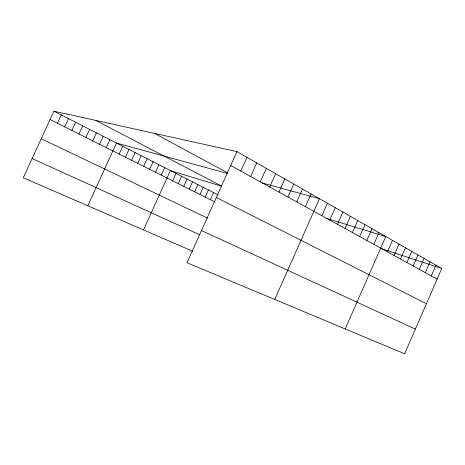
<?xml version="1.0" encoding="UTF-8"?>
<svg xmlns="http://www.w3.org/2000/svg" width="465" height="465" viewBox="0 0 465 465"><rect width="100%" height="100%" fill="white"/><g stroke="black" fill="none" stroke-linecap="round" stroke-linejoin="round"><path stroke-width="0.7" d="M419.302 269.369L424.086 258.406M425.341 272.693L430.079 261.824M431.276 275.96L435.967 265.184M441.75 268.485L404.643 353.801L186.988 262.754L236.947 151.596L441.75 268.485L380.794 248.455M394.041 255.459L399.017 244.096M400.534 259.034L405.457 247.769M406.904 262.539L411.781 251.379M413.158 265.986L417.989 254.925M366.839 240.481L372.023 228.693M373.837 244.328L378.963 232.651M345.222 328.941L385.776 236.54L326.372 218.341M387.432 251.821L392.46 240.353M337.468 224.304L342.879 212.057M345.03 228.466L350.383 216.341M352.441 232.547L357.736 220.538M359.712 236.551L364.949 224.653M305.412 206.646L311.073 193.905M274.751 299.466L319.455 198.689L262.15 182.983M321.89 215.725L327.424 203.234M329.761 220.055L335.23 207.692M278.942 192.074L284.812 178.915M287.957 197.038L293.758 184.018M296.78 201.891L302.506 189.017M250.658 176.497L256.75 162.901M260.301 181.803L266.317 168.359M269.723 186.994L275.664 173.695M205.21 197.096L208.43 189.947M210.418 199.694L213.615 192.586M240.794 171.062L246.962 157.315M178.258 183.617L181.583 176.258M183.774 186.378L187.081 179.06M189.232 189.104L192.51 181.832M194.62 191.801L197.881 184.57M199.95 194.463L203.188 187.273M149.631 169.306L153.072 161.727M155.502 172.242L158.914 164.709M161.291 175.136L164.686 167.65M143.511 229.913L170.388 170.556L221.683 186.267M172.672 180.827L176.02 173.422M119.18 154.084L122.748 146.272M125.428 157.211L128.968 149.439M131.595 160.291L135.106 152.572M137.681 163.337L141.168 155.665M143.697 166.342L147.161 158.716M92.785 140.889L96.453 132.874M99.562 144.278L103.207 136.315M106.253 147.626L109.874 139.709M87.821 205.768L116.448 143.063L227.426 173.468M64.716 126.858L68.5 118.622M71.877 130.438L75.632 122.26M78.94 133.972L82.671 125.846M85.909 137.454L89.611 129.38M236.947 151.596L53.934 111.199L23.25 177.775L192.748 251.263M57.451 123.225L61.27 114.936M32.126 158.513L199.421 234.662M201.467 230.541L415.385 329.104M41.251 138.721L207.617 218.19M50.086 119.546L214.917 201.944M216.33 197.48L426.422 303.732M53.934 111.199L218.097 194.87M95.778 120.435L221.764 186.163M154.578 133.414L227.629 172.887M230.698 165.505L437.1 279.174"/></g></svg>
